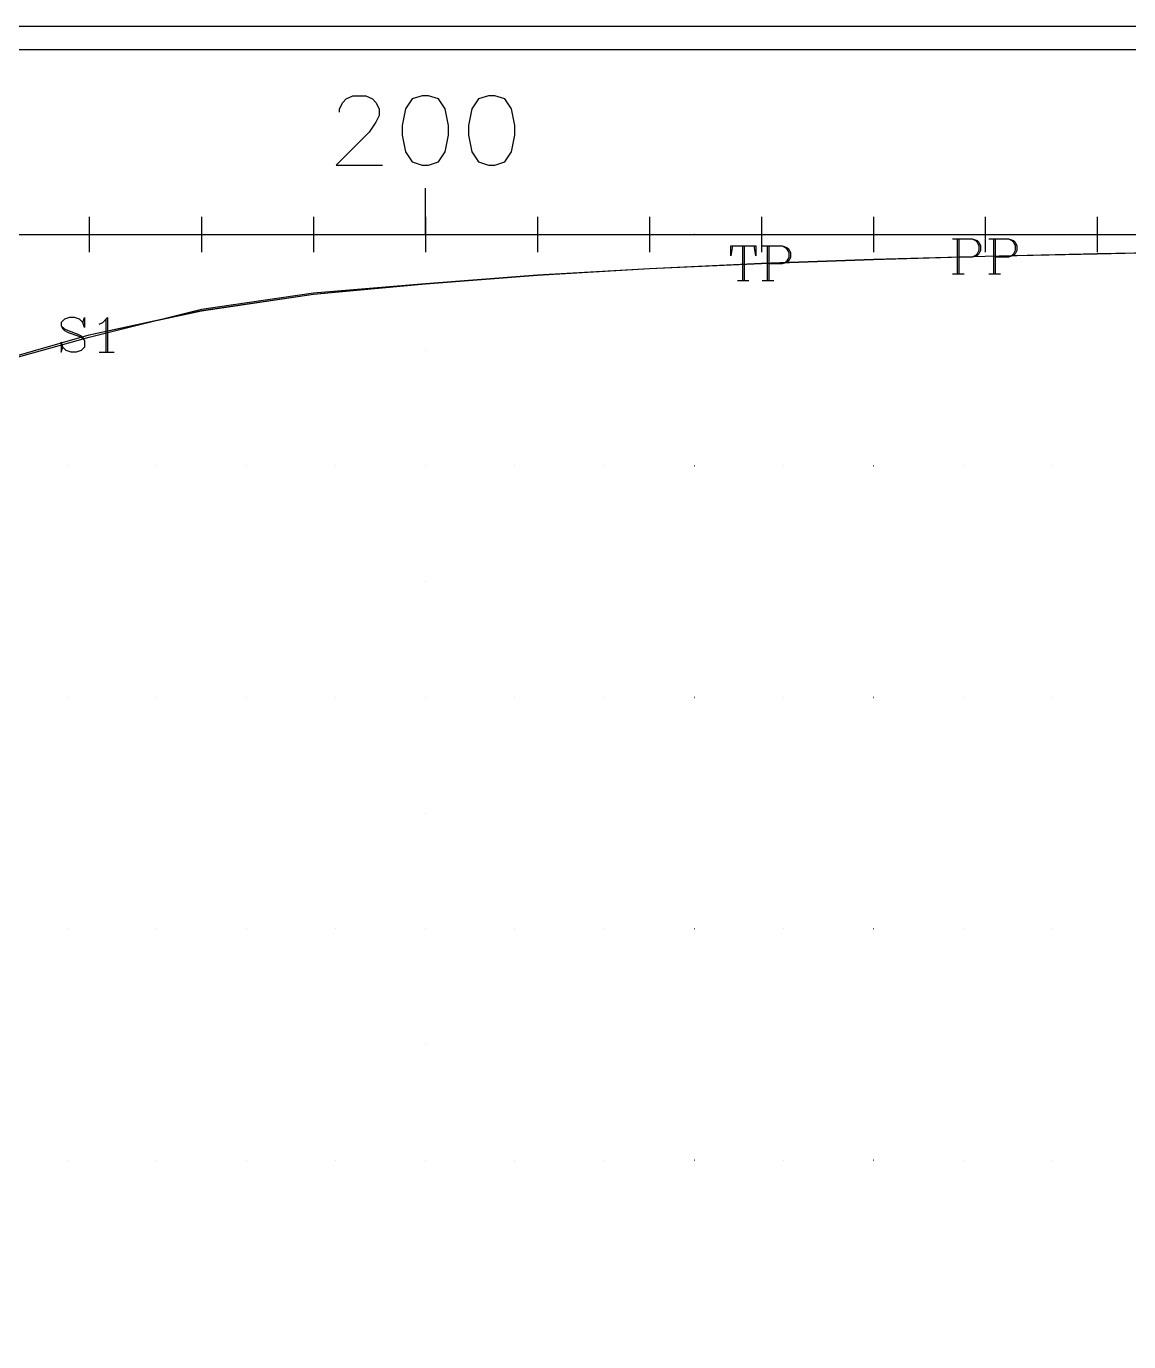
# Model space of a CAD drawing. Extents: x 10 to 200, y 0 to 250.
# Drawn here: x 57.6 to 105.3, y 193.2 to 250 of the extents above; entities that cross this region are included whole.
import ezdxf

# ---------------------------------------------------------------- set-up
doc = ezdxf.new("R2010")
doc.units = 0
doc.linetypes.add('1', pattern=[0])
for name, color, linetype in [('1', 7, '1'), ('2', 7, '1'), ('3', 7, '1')]:
    doc.layers.add(name, color=color, linetype=linetype)

msp = doc.modelspace()

# ---------------------------------------------------------------- linework, layer by layer
at = {"layer": '1'}
for p, q in [((74.87, 241), (74.87, 243)), ((60.35, 241.76), (60.35, 240.24)), ((65.19, 241.76), (65.19, 240.24)), ((70.03, 241.76), (70.03, 240.24)), ((74.87, 241.76), (74.87, 240.24)), ((79.71, 241.76), (79.71, 240.24)), ((84.55, 241.76), (84.55, 240.24)), ((89.39, 241.76), (89.39, 240.24)), ((94.23, 241.76), (94.23, 240.24)), ((99.06, 241.76), (99.06, 240.24)), ((103.9, 241.76), (103.9, 240.24)), ((59.59, 241), (61.12, 241)), ((64.43, 241), (65.96, 241)), ((69.27, 241), (70.79, 241)), ((74.11, 241), (75.63, 241)), ((78.95, 241), (80.47, 241)), ((83.79, 241), (85.31, 241)), ((88.57, 240.51), (88.57, 239.01)), ((88.63, 241), (90.15, 241)), ((88.64, 240.51), (88.64, 239.01)), ((89.64, 240.51), (89.64, 239.01)), ((89.71, 240.51), (89.71, 239.01)), ((93.46, 241), (94.99, 241)), ((97.85, 240.81), (97.85, 239.31)), ((97.92, 240.81), (97.92, 239.31)), ((98.3, 241), (99.83, 241)), ((99.42, 240.81), (99.42, 239.31)), ((99.49, 240.81), (99.49, 239.31)), ((103.14, 241), (104.67, 241)), ((88.35, 239.01), (88.85, 239.01)), ((89.42, 239.01), (89.92, 239.01)), ((97.64, 239.31), (98.14, 239.31)), ((99.21, 239.31), (99.71, 239.31)), ((61.07, 237.35), (61.07, 235.92)), ((60.78, 235.92), (61.43, 235.92))]:
    msp.add_line(p, q, dxfattribs=at)
for points in [[(71.16, 246.29), (71.16, 246.43), (71.3, 246.71), (71.44, 246.86), (71.73, 247), (72.3, 247), (72.59, 246.86), (72.73, 246.71), (72.87, 246.43), (72.87, 246.14), (72.73, 245.86), (72.44, 245.43), (71.01, 244), (73.01, 244)], [(74.73, 247), (74.3, 246.86), (74.01, 246.43), (73.87, 245.71), (73.87, 245.29), (74.01, 244.57), (74.3, 244.14), (74.73, 244), (75.01, 244), (75.44, 244.14), (75.73, 244.57), (75.87, 245.29), (75.87, 245.71), (75.73, 246.43), (75.44, 246.86), (75.01, 247), (74.73, 247)], [(77.59, 247), (77.16, 246.86), (76.87, 246.43), (76.73, 245.71), (76.73, 245.29), (76.87, 244.57), (77.16, 244.14), (77.59, 244), (77.87, 244), (78.3, 244.14), (78.59, 244.57), (78.73, 245.29), (78.73, 245.71), (78.59, 246.43), (78.3, 246.86), (77.87, 247), (77.59, 247)], [(41, 241), (45.84, 241), (50.68, 241), (55.52, 241), (60.35, 241), (65.19, 241), (70.03, 241), (74.87, 241), (79.71, 241), (84.55, 241), (89.39, 241), (94.23, 241), (99.06, 241), (103.9, 241), (108.74, 241)], [(88.14, 240.51), (88.07, 240.08), (88.07, 240.51), (89.14, 240.51), (89.14, 240.08), (89.07, 240.51)], [(89.42, 240.51), (90.28, 240.51), (90.49, 240.44), (90.57, 240.37), (90.64, 240.23), (90.64, 240.01), (90.57, 239.87), (90.49, 239.8), (90.28, 239.73), (89.71, 239.73)], [(90.28, 240.51), (90.42, 240.44), (90.49, 240.37), (90.57, 240.23), (90.57, 240.01), (90.49, 239.87), (90.42, 239.8), (90.28, 239.73)], [(97.64, 240.81), (98.49, 240.81), (98.71, 240.74), (98.78, 240.67), (98.85, 240.52), (98.85, 240.31), (98.78, 240.17), (98.71, 240.09), (98.49, 240.02), (97.92, 240.02)], [(98.49, 240.81), (98.64, 240.74), (98.71, 240.67), (98.78, 240.52), (98.78, 240.31), (98.71, 240.17), (98.64, 240.09), (98.49, 240.02)], [(99.21, 240.81), (100.06, 240.81), (100.28, 240.74), (100.35, 240.67), (100.42, 240.52), (100.42, 240.31), (100.35, 240.17), (100.28, 240.09), (100.06, 240.02), (99.49, 240.02)], [(100.06, 240.81), (100.21, 240.74), (100.28, 240.67), (100.35, 240.52), (100.35, 240.31), (100.28, 240.17), (100.21, 240.09), (100.06, 240.02)], [(41, 209.72), (45.84, 227.11), (50.68, 232.28), (55.52, 235.22), (60.35, 236.56), (65.19, 237.77), (70.03, 238.48), (74.87, 238.89), (79.71, 239.26), (84.55, 239.54), (89.39, 239.76), (94.23, 239.93), (99.06, 240.06), (103.9, 240.17), (108.74, 240.28)], [(41, 210.04), (45.84, 227.16), (50.68, 232.37), (55.52, 235.29), (60.35, 236.66), (65.19, 237.71), (70.03, 238.43), (74.87, 238.87), (79.71, 239.24), (84.55, 239.53), (89.39, 239.75), (94.23, 239.92), (99.06, 240.06), (103.9, 240.18), (108.74, 240.27)], [(41, 210.04), (45.84, 227.16), (50.68, 232.37), (55.52, 235.29), (60.35, 236.67), (65.19, 237.72), (70.03, 238.43), (74.87, 238.88), (79.71, 239.24), (84.55, 239.53), (89.39, 239.75), (94.23, 239.92), (99.06, 240.06), (103.9, 240.18), (108.74, 240.27)], [(60.07, 237.2), (60.14, 237.42), (60.14, 236.99), (60.07, 237.2), (59.93, 237.35), (59.71, 237.42), (59.5, 237.42), (59.28, 237.35), (59.14, 237.2), (59.14, 237.06), (59.21, 236.92), (59.28, 236.85), (59.43, 236.77), (59.85, 236.63), (60, 236.56), (60.14, 236.42)], [(59.14, 237.06), (59.28, 236.92), (59.43, 236.85), (59.85, 236.7), (60, 236.63), (60.07, 236.56), (60.14, 236.42), (60.14, 236.13), (60, 235.99), (59.78, 235.92), (59.57, 235.92), (59.35, 235.99), (59.21, 236.13), (59.14, 236.35), (59.14, 235.92), (59.21, 236.13)], [(60.78, 237.13), (60.93, 237.2), (61.14, 237.42), (61.14, 235.92)]]:
    msp.add_lwpolyline(points, dxfattribs=at)
at = {"layer": '2'}
for points in [[(11, 1), (11, 249), (199, 249), (199, 1), (11, 1)], [(59.39, 241), (59.39, 241), (59.39, 241), (59.39, 241), (59.39, 241)], [(63.26, 241), (63.26, 241), (63.26, 241), (63.26, 241), (63.26, 241)], [(67.13, 241), (67.13, 241), (67.13, 241), (67.13, 241), (67.13, 241)], [(71, 241), (71, 241), (71, 241), (71, 241), (71, 241)], [(74.87, 241), (74.87, 241), (74.87, 241), (74.87, 241), (74.87, 241)], [(74.87, 241), (74.87, 241), (74.87, 241), (74.87, 241), (74.87, 241)], [(78.74, 241), (78.74, 241), (78.74, 241), (78.74, 241), (78.74, 241)], [(82.61, 241), (82.61, 241), (82.61, 241), (82.61, 241), (82.61, 241)], [(86.49, 241), (86.48, 241), (86.48, 241), (86.49, 241), (86.49, 241)], [(90.36, 241), (90.35, 241), (90.35, 241), (90.36, 241), (90.36, 241)], [(94.23, 241), (94.22, 241), (94.22, 241), (94.23, 241), (94.23, 241)], [(98.1, 241), (98.1, 241), (98.1, 241), (98.1, 241), (98.1, 241)], [(101.97, 241), (101.97, 241), (101.97, 241), (101.97, 241), (101.97, 241)], [(74.87, 236), (74.87, 236), (74.87, 236), (74.87, 236), (74.87, 236)], [(59.39, 231), (59.39, 231), (59.39, 231), (59.39, 231), (59.39, 231)], [(63.26, 231), (63.26, 231), (63.26, 231), (63.26, 231), (63.26, 231)], [(67.13, 231), (67.13, 231), (67.13, 231), (67.13, 231), (67.13, 231)], [(71, 231), (71, 231), (71, 231), (71, 231), (71, 231)], [(74.87, 231), (74.87, 231), (74.87, 231), (74.87, 231), (74.87, 231)], [(74.87, 231), (74.87, 231), (74.87, 231), (74.87, 231), (74.87, 231)], [(78.74, 231), (78.74, 231), (78.74, 231), (78.74, 231), (78.74, 231)], [(82.61, 231), (82.61, 231), (82.61, 231), (82.61, 231), (82.61, 231)], [(86.49, 231), (86.48, 231), (86.48, 231), (86.49, 231), (86.49, 231)], [(90.36, 231), (90.35, 231), (90.35, 231), (90.36, 231), (90.36, 231)], [(94.23, 231), (94.22, 231), (94.22, 231), (94.23, 231), (94.23, 231)], [(98.1, 231), (98.1, 231), (98.1, 231), (98.1, 231), (98.1, 231)], [(101.97, 231), (101.97, 231), (101.97, 231), (101.97, 231), (101.97, 231)], [(74.87, 226), (74.87, 226), (74.87, 226), (74.87, 226), (74.87, 226)], [(59.39, 221), (59.39, 221), (59.39, 221), (59.39, 221), (59.39, 221)], [(63.26, 221), (63.26, 221), (63.26, 221), (63.26, 221), (63.26, 221)], [(67.13, 221), (67.13, 221), (67.13, 221), (67.13, 221), (67.13, 221)], [(71, 221), (71, 221), (71, 221), (71, 221), (71, 221)], [(74.87, 221), (74.87, 221), (74.87, 221), (74.87, 221), (74.87, 221)], [(74.87, 221), (74.87, 221), (74.87, 221), (74.87, 221), (74.87, 221)], [(78.74, 221), (78.74, 221), (78.74, 221), (78.74, 221), (78.74, 221)], [(82.61, 221), (82.61, 221), (82.61, 221), (82.61, 221), (82.61, 221)], [(86.49, 221), (86.48, 221), (86.48, 221), (86.49, 221), (86.49, 221)], [(90.36, 221), (90.35, 221), (90.35, 221), (90.36, 221), (90.36, 221)], [(94.23, 221), (94.22, 221), (94.22, 221), (94.23, 221), (94.23, 221)], [(98.1, 221), (98.1, 221), (98.1, 221), (98.1, 221), (98.1, 221)], [(101.97, 221), (101.97, 221), (101.97, 221), (101.97, 221), (101.97, 221)], [(74.87, 216), (74.87, 216), (74.87, 216), (74.87, 216), (74.87, 216)], [(59.39, 211), (59.39, 211), (59.39, 211), (59.39, 211), (59.39, 211)], [(63.26, 211), (63.26, 211), (63.26, 211), (63.26, 211), (63.26, 211)], [(67.13, 211), (67.13, 211), (67.13, 211), (67.13, 211), (67.13, 211)], [(71, 211), (71, 211), (71, 211), (71, 211), (71, 211)], [(74.87, 211), (74.87, 211), (74.87, 211), (74.87, 211), (74.87, 211)], [(74.87, 211), (74.87, 211), (74.87, 211), (74.87, 211), (74.87, 211)], [(78.74, 211), (78.74, 211), (78.74, 211), (78.74, 211), (78.74, 211)], [(82.61, 211), (82.61, 211), (82.61, 211), (82.61, 211), (82.61, 211)], [(86.49, 211), (86.48, 211), (86.48, 211), (86.49, 211), (86.49, 211)], [(90.36, 211), (90.35, 211), (90.35, 211), (90.36, 211), (90.36, 211)], [(94.23, 211), (94.22, 211), (94.22, 211), (94.23, 211), (94.23, 211)], [(98.1, 211), (98.1, 211), (98.1, 211), (98.1, 211), (98.1, 211)], [(101.97, 211), (101.97, 211), (101.97, 211), (101.97, 211), (101.97, 211)], [(74.87, 206), (74.87, 206), (74.87, 206), (74.87, 206), (74.87, 206)], [(59.39, 201), (59.39, 201), (59.39, 201), (59.39, 201), (59.39, 201)], [(63.26, 201), (63.26, 201), (63.26, 201), (63.26, 201), (63.26, 201)], [(67.13, 201), (67.13, 201), (67.13, 201), (67.13, 201), (67.13, 201)], [(71, 201), (71, 201), (71, 201), (71, 201), (71, 201)], [(74.87, 201), (74.87, 201), (74.87, 201), (74.87, 201), (74.87, 201)], [(74.87, 201), (74.87, 201), (74.87, 201), (74.87, 201), (74.87, 201)], [(78.74, 201), (78.74, 201), (78.74, 201), (78.74, 201), (78.74, 201)], [(82.61, 201), (82.61, 201), (82.61, 201), (82.61, 201), (82.61, 201)], [(86.49, 201), (86.48, 201), (86.48, 201), (86.49, 201), (86.49, 201)], [(90.36, 201), (90.35, 201), (90.35, 201), (90.36, 201), (90.36, 201)], [(94.23, 201), (94.22, 201), (94.22, 201), (94.23, 201), (94.23, 201)], [(98.1, 201), (98.1, 201), (98.1, 201), (98.1, 201), (98.1, 201)], [(101.97, 201), (101.97, 201), (101.97, 201), (101.97, 201), (101.97, 201)]]:
    msp.add_lwpolyline(points, dxfattribs=at)
at = {"layer": '3'}
msp.add_lwpolyline([(10, 0), (10, 250), (200, 250), (200, 0), (10, 0)], dxfattribs=at)

doc.saveas('drawing.dxf')
